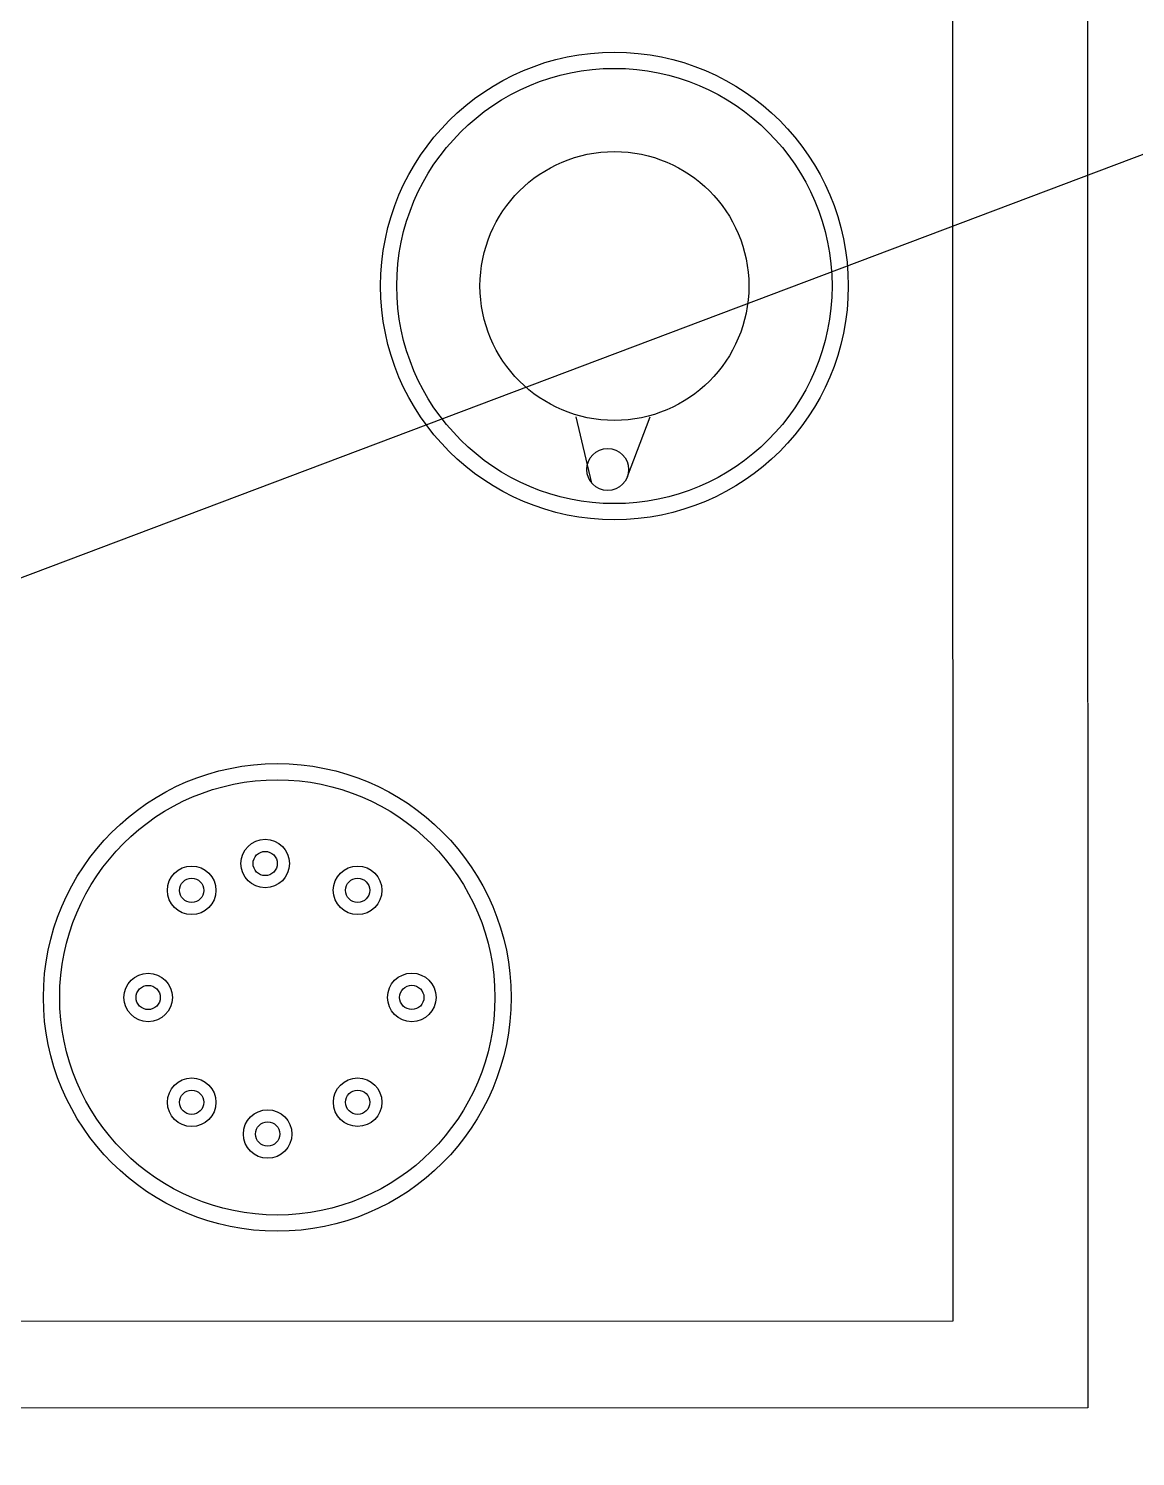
# Model space of a CAD drawing. Header units: inches. Extents: x 567429 to 582707, y 126347 to 133675.
# Drawn here: x 578264.55 to 578280.71, y 129178.91 to 129199.76 of the extents above; entities that cross this region are included whole.
import ezdxf

# ---------------------------------------------------------------- set-up
doc = ezdxf.new("R2010")
doc.units = ezdxf.units.IN
doc.header["$MEASUREMENT"] = 0
doc.layers.add('BORD', color=3, linetype='Continuous')
doc.layers.add('SOUND WIRE', color=4, linetype='Continuous')

# ---------------------------------------------------------------- blocks, each defined once
blk = doc.blocks.new('BOARD2')
at = {"layer": 'BORD'}
for p, q in [((103.839, -21.661), (139.442, -21.661)), ((139.442, -21.661), (139.442, -46.836)), ((104.903, -23.741), (138.106, -23.741)), ((138.106, -23.741), (138.106, -45.377))]:
    blk.add_line(p, q, dxfattribs=at)
at = {"layer": 'BORD', "color": 2}
for p, q in [((124.173, -28.406), (125.092, -28.757)), ((125.186, -29.304), (124.165, -29.546))]:
    blk.add_line(p, q, dxfattribs=at)
at = {"layer": 'BORD', "color": 30}
for centre, radius in [((122.149, -28.954), 3.604), ((122.149, -28.954), 3.354), ((133.113, -34.152), 3.604), ((133.113, -34.152), 3.354)]:
    blk.add_circle(centre, radius, dxfattribs=at)
at = {"layer": 'BORD', "color": 2}
for centre, radius in [((122.149, -28.954), 2.072), ((124.977, -29.058), 0.323), ((133.113, -32.079), 0.374), ((133.113, -32.079), 0.187), ((131.462, -32.914), 0.374), ((134.728, -32.914), 0.374), ((131.462, -32.914), 0.187), ((134.728, -32.914), 0.187), ((131.049, -34.338), 0.374), ((135.218, -34.301), 0.374), ((131.049, -34.338), 0.187), ((135.218, -34.301), 0.187), ((131.462, -35.471), 0.374), ((134.728, -35.471), 0.374), ((131.462, -35.471), 0.187), ((134.728, -35.471), 0.187), ((133.113, -36.142), 0.374), ((133.113, -36.142), 0.187)]:
    blk.add_circle(centre, radius, dxfattribs=at)

msp = doc.modelspace()

# ---------------------------------------------------------------- linework, layer by layer
at = {"layer": 'SOUND WIRE'}
msp.add_line((578654.618, 129339.034), (577984.128, 129085.915), dxfattribs=at)

# ---------------------------------------------------------------- block references
at = {"layer": 'BORD', "ltscale": 5, "xscale": 0.947301618010808, "yscale": 0.947301618010808, "zscale": 0.947301618010808, "rotation": 270.0091431634974}
msp.add_blockref('BOARD2', (578300.511, 129311.713), dxfattribs=at)

doc.saveas('drawing.dxf')
